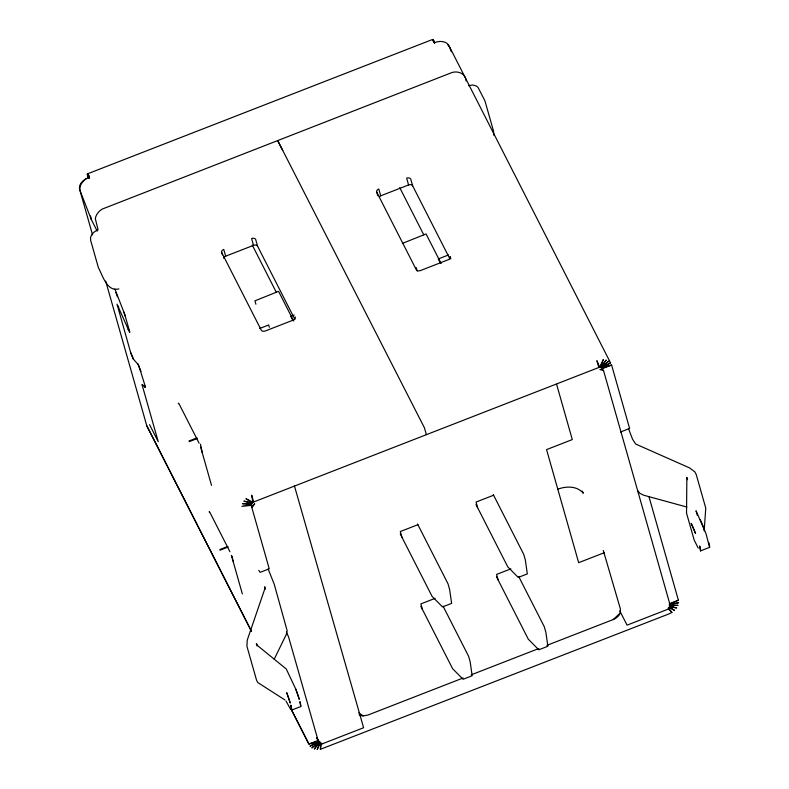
<?xml version="1.0" encoding="UTF-8"?>
<svg xmlns="http://www.w3.org/2000/svg" width="789" height="789" viewBox="0 0 789 789"><rect width="100%" height="100%" fill="white"/><g stroke="black" fill="none" stroke-linecap="round" stroke-linejoin="round"><path stroke-width="1.18" d="M668.372 607.747L671.883 612.442L668.835 613.97L320.383 749.313L320.728 743.978M704.163 530.918L705.76 508.106L696.253 474.613L694.892 471.901L689.566 467.907L635.658 444.029L632.541 439.197L628.537 428.723M320.383 749.313L321.31 743.82M546.826 645.392L613.309 619.503L620.213 613.053L620.46 609.187L603.299 550.466M320.344 742.952L317.208 749.55L320.078 741.907L314.288 749.086L319.348 741.788L316.596 737.794M274.197 659.239L286.387 634.257L287.166 630.776L274.227 584.205L268.161 569.047M619.789 610.873L627.068 625.144L667.948 609.226L670.334 605.784L603.555 370.603L599.877 369.528A3.264 2.328 -27 0 1 603.555 370.603M319.348 741.788L311.833 747.962L318.736 741.512L309.998 746.256L318.273 741.078L288.626 637.078L286.397 632.019M86.632 178.472C82.687 180.977 79.147 185.356 79.926 190.307L91.327 219.569L97.215 231.138M434.818 42.567C439.71 40.584 447.018 40.89 449.355 46.452L610.518 362.851L602.244 368.019L600.439 367.201L598.841 367.487L252.845 502.297L251.306 504.072L251.218 505.354L269.236 568.79L260.153 572.331L258.802 570.368M402.42 243.397L426.06 233.929L441.159 263.575M610.518 362.851L601.79 367.595L608.694 361.135L601.169 367.309L606.228 360.011L600.439 367.201L603.319 359.557L599.65 367.26L596.918 360.701L598.841 367.487M87.993 177.89C82.904 179.744 77.48 185.218 80.103 190.987L92.56 234.856M649.002 496.754L678.382 600.212L669.358 604.374L678.639 602.707L669.21 605.035L678.047 605.36L670.009 605.646M88.97 177.998L87.401 173.886L432.628 39.45L433.812 42.537M223.563 258.23A3.264 2.268 -15.9 0 1 225.664 256.188L253.525 245.34A3.264 2.268 -15.9 0 1 257.589 246.198L294.849 319.328M379.341 196.668A3.264 2.268 -15.9 0 1 380.722 195.81L408.574 184.961A3.264 2.268 -15.9 0 1 412.647 185.819L449.908 258.95M259.611 328.51L268.694 324.969L269.355 327.287M294.218 315.028L290.806 316.359L292.877 320.442M448.507 254.955L438.28 258.93L440.361 263.013M196.994 437.885L189.044 440.982L189.242 441.633L197.191 438.536M611.593 365.031L602.51 368.571L602.244 368.019L611.593 365.031L629.612 428.457L620.529 431.997M227.814 546.432L219.865 549.529L220.072 550.18L228.021 547.083M417.884 524.705L400.319 531.539L401.926 537.191M493.598 495.226L476.033 502.06L477.631 507.712M435.143 598.348L420.872 603.901L422.48 609.562M510.848 568.869L496.577 574.422L498.184 580.073M604.413 552.655L578.672 562.675L546.56 449.612L572.301 439.581L556.58 384.233M291.654 710.1A16.322 1.588 68.7 0 0 290.835 705.159L291.654 710.1L300.737 706.569A16.322 1.588 68.7 0 0 299.919 701.618L300.737 706.569M700.484 550.909L699.665 545.958A16.322 1.588 68.7 0 1 700.484 550.909L709.567 547.369L705.987 533.63L696.026 510.779L697.348 515.434M463.143 677.978L368.009 715.021L363.206 715.889A9.793 6.983 -27 0 1 359.173 714.696M471.171 674.851L538.798 648.519M318.006 740.536L308.923 744.076L291.052 709.025L308.923 744.076L318.273 741.078M669.299 603.743L678.382 600.212M322.721 743.662A3.264 2.328 -27 0 1 319.042 742.577L322.721 743.662L363.601 727.734L294.415 485.837M118.902 288.912C106.9 292.117 102.639 275.262 98.447 267.836L90.617 240.25C89.621 235.418 93.911 231.374 98.073 229.806L95.37 218.849A13.058 9.32 -27 0 1 102.126 209.124L450.401 73.16C456.762 70.083 465.796 73.052 466.072 80.961M468.439 85.676L472.641 84.965L476.664 86.159L478.045 87.441L484.929 100.834L493.519 131.073L493.973 135.402M557.803 489.18C566.127 486.034 577.124 485.797 583.308 493.214L582.193 491.024M251.218 505.354L241.888 506.39L251.306 504.072L242.479 503.737L251.652 503.412L243.87 501.114L252.184 502.81L245.971 498.707L252.845 502.297L251.681 495.137L253.604 501.912M669.526 606.534L676.646 607.984L669.979 606.021M686.894 507.061L643.548 495.176L639.978 493.391L637.67 490.748M138.736 365.475L145.166 386.077C146.754 390.752 140.807 381.225 142.395 385.89L158.244 441.702L149.565 424.669M669.634 607.836L674.546 610.4L669.23 606.879M284.878 699.902L257.796 682.564L256.563 680.207L246.927 646.27L247.243 640.145L264.66 589.284L264.759 586.74L265.429 589.097M358.768 712.95L363.206 715.889M114.888 289.011L124.662 314.209L129.702 331.686L129.652 332.465L117.048 304.169L130.826 353.166L133.321 359.094L138.361 364.715M668.569 608.94L671.883 612.442M117.285 305.54L118.715 307.158M127.986 329.26L129.514 330.976M447.708 44.677L449.562 47.123L451.357 51.699M290.441 709.084L285.963 700.948M698.216 548.099L694.133 539.913L686.529 513.126L686.854 477.384L687.515 479.702M399.747 187.654L423.811 234.885M380.722 195.81L378.789 189.025A3.264 2.268 -15.9 0 0 376.797 192.24L416.286 269.739A3.264 2.268 -15.9 0 0 420.35 270.597L448.211 259.749A3.264 2.268 -15.9 0 0 450.203 256.533L450.844 258.792M493.253 494.545L523.728 554.361L525.336 560.012L527.328 573.899L518.245 577.44L507.771 566.857L475.974 504.447M518.787 576.69L544.282 626.722L545.88 632.374L547.882 646.26L538.788 649.801L528.314 639.218L496.518 576.808M417.539 524.024L448.024 583.84L449.622 589.491L451.624 603.378L442.53 606.919L432.056 596.336L400.26 533.926M443.073 606.169L468.567 656.201L470.175 661.863L472.167 675.749L463.084 679.28L452.61 668.697L420.813 606.287M293.676 321.005L278.576 291.358L254.936 300.826L255.902 304.219M252.263 245.083L276.328 292.315M225.664 256.188L223.741 249.403A3.264 2.268 -15.9 0 0 221.748 252.618L261.238 330.118A3.264 2.268 -15.9 0 0 265.301 330.976L293.163 320.127A3.264 2.268 -15.9 0 0 295.155 316.912M178.847 403.445L199.104 443.211M209.667 511.992L229.934 551.758M316.517 737.636L319.318 743.12M105.687 281.091L146.764 425.715L251.326 631.003M251.405 631.239L146.764 425.715M282.728 150.512L277.738 140.639L424.452 427.855L426.376 434.64M137.799 363.837L140.994 371.382M88.476 178.018L87.471 175.829L88.388 177.87M88.644 177.722L87.273 174.458L88.664 177.85M130.57 352.358L133.548 359.399M295.786 689.152L299.268 699.31A16.322 1.588 68.7 0 0 295.786 689.152L286.259 668.983L257.835 645.826L256.346 643.577L257.017 645.915M87.401 173.886L89.187 178.442M433.891 41.935L433.082 39.706L433.861 41.916M89.058 177.486L87.855 174.132L89.019 177.466M123.765 311.882L125.343 316.281M115.845 292.403L117.433 296.792M434.591 43.089L433.832 40.762L434.542 43.01M89.364 177.525L88.595 175.197L89.305 177.446M200.584 446.86L211.511 485.343M231.414 555.407L242.341 593.89M412.647 185.819L410.724 179.034A3.264 2.268 -15.9 0 0 406.651 178.176L408.574 184.961M416.178 267.54L417.164 271.012M376.797 192.24L377.763 195.633M257.589 246.198L255.666 239.412A3.264 2.268 -15.9 0 0 251.602 238.554L253.525 245.34M221.748 252.618L222.39 254.886M209.144 511.696L209.272 512.209M178.314 403.149L178.452 403.672M90.538 216.008L91.327 219.569M232.055 556.324L233.061 561.147M200.475 444.158L202.231 452.6M145.166 386.077L145.235 387.507M142.326 384.47L142.395 385.89M620.213 613.053A9.793 6.983 -27 0 1 613.309 619.503M670.334 605.784A3.264 2.328 -27 0 1 667.948 609.226M700.267 519.773A16.322 1.588 68.7 0 1 704.616 529.952M708.749 542.428A16.322 1.588 68.7 0 1 709.567 547.369M254.65 503.954L252.263 507.396A3.264 2.328 -27 0 1 254.65 503.954M695.533 533.492L691.174 523.314A16.322 1.588 68.7 0 1 695.533 533.492M290.184 702.851L286.703 692.683A16.322 1.588 68.7 0 1 290.184 702.851"/></g></svg>
